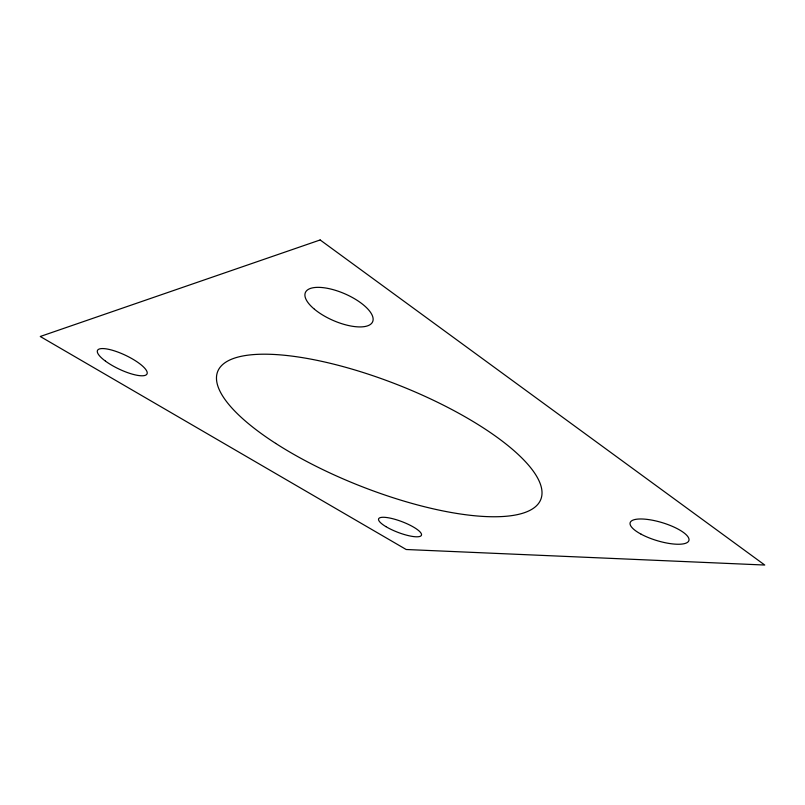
<?xml version="1.0" encoding="UTF-8"?>
<svg xmlns="http://www.w3.org/2000/svg" width="805" height="805" viewBox="0 0 805 805"><rect width="100%" height="100%" fill="white"/><g stroke="black" fill="none" stroke-linecap="round" stroke-linejoin="round"><path stroke-width="1.21" d="M320.159 239.96L40.25 336.49L406.183 549.503L764.75 565.04L320.159 239.96M314.433 309.221A36.648 14.54 23.5 0 0 371.799 323.127A36.648 14.54 23.5 0 0 330.875 289.065A36.648 14.54 23.5 0 0 314.433 309.221M275.662 443.384A173.739 53.935 21.6 0 0 539.763 501.585A173.739 53.935 21.6 0 0 322.332 361.475A173.739 53.935 21.6 0 0 275.662 443.384M105.465 361.123A27.41 7.607 25.4 0 0 146.671 374.446A27.41 7.607 25.4 0 0 114.652 350.95A27.41 7.607 25.4 0 0 105.465 361.123M385.887 526.611A22.922 5.716 20.9 0 0 421.126 535.717A22.922 5.716 20.9 0 0 393.051 518.802A22.922 5.716 20.9 0 0 385.887 526.611M641.112 534.188A30.701 9.358 16.9 0 0 688.688 541.051A30.701 9.358 16.9 0 0 648.77 519.607A30.701 9.358 16.9 0 0 641.112 534.188"/></g></svg>
